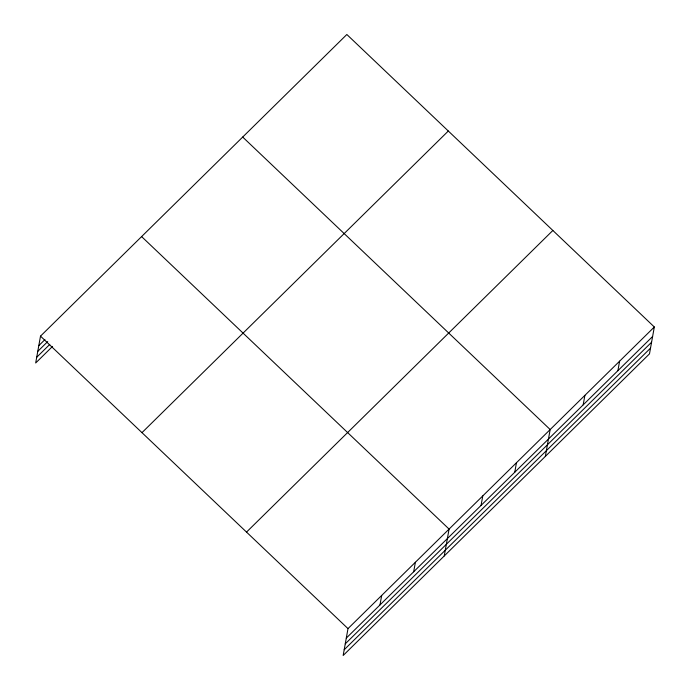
<?xml version="1.0" encoding="UTF-8"?>
<svg xmlns="http://www.w3.org/2000/svg" width="690" height="690" viewBox="0 0 690 690"><rect width="100%" height="100%" fill="white"/><g stroke="black" fill="none" stroke-linecap="round" stroke-linejoin="round"><path stroke-width="1.03" d="M654.327 326.991L347.993 628.616L343.154 655.5L649.488 353.866L654.327 326.991L346.846 34.5L40.512 336.134L35.673 363.009L52.526 346.423M379.974 604.94L381.691 595.444M413.672 571.769L415.389 562.264M444.248 555.959L449.078 529.083L141.605 236.592M481.068 505.408L482.776 495.903M514.766 472.227L516.474 462.723M545.333 456.426L550.172 429.542L242.69 137.051M583.179 404.866L584.887 395.361M617.895 370.677L619.603 361.172M38.804 345.63L44.928 339.601M37.769 351.365L47.731 341.567M36.708 357.273L49.732 344.457M141.985 432.647L448.31 131.022M246.52 532.102L552.854 230.469M346.285 638.121L652.611 336.496M345.25 643.856L651.584 342.231M344.189 649.764L650.515 348.139M40.512 336.134L347.993 628.616"/></g></svg>
